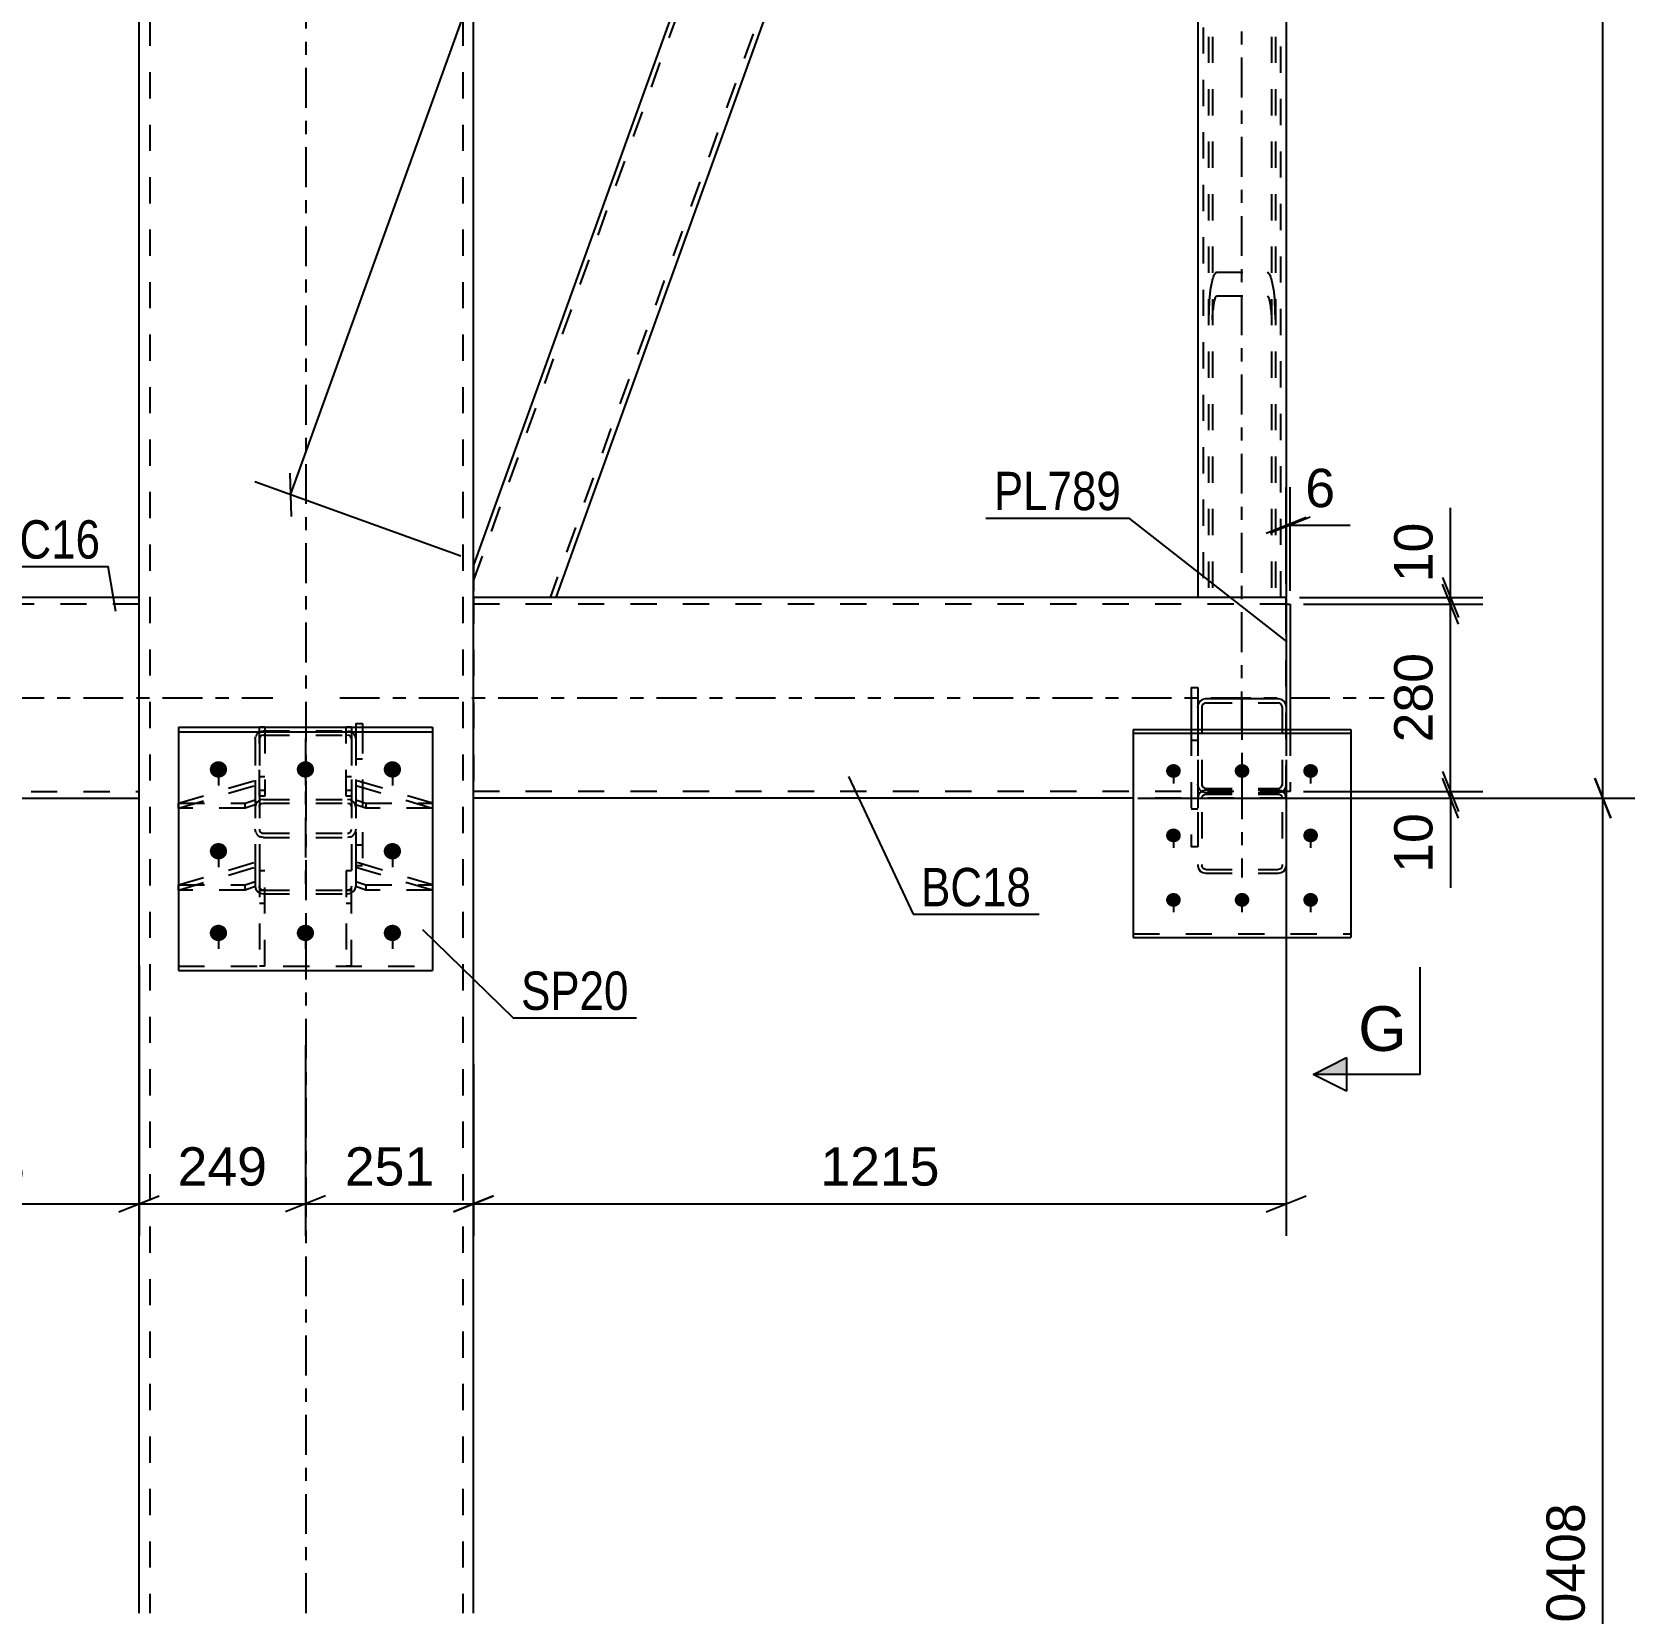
# Model space of a CAD drawing. Header units: millimetres. Extents: x -353 to 488, y -226 to 368.
# Drawn here: x -237.2 to -117.4, y 54.6 to 172.8 of the extents above; entities that cross this region are included whole.
import ezdxf

# ---------------------------------------------------------------- set-up
doc = ezdxf.new("R2010")
doc.units = ezdxf.units.MM
doc.linetypes.add('DXK_LINE_DOT2', pattern=[3.9198, 1.9599, -1.9599])
doc.linetypes.add('DXK_LINE_DOT3', pattern=[5.9187, 2.979, -0.9799, 0.9799, -0.9799])
doc.styles.add('Arial', font='ARIAL.TTF', dxfattribs={"height": 0.2})
doc.styles.add('Arial Narrow', font='ARIALN.TTF', dxfattribs={"height": 0.2})

# ---------------------------------------------------------------- blocks, each defined once
blk = doc.blocks.new('Part-284857872-17314 - 17312')
at = {"color": 2, "linetype": 'Continuous'}
for p, q in [((-143.51, 130.53), (-204.24, 130.53)), ((-143.51, 129.53), (-143.51, 130.53)), ((-143.51, 129.53), (-143.51, 122.33)), ((-154.93, 115.53), (-204.24, 115.53))]:
    blk.add_line(p, q, dxfattribs=at)
at = {"color": 7, "linetype": 'DXK_LINE_DOT2'}
for p, q in [((-204.24, 130.53), (-204.24, 115.53)), ((-143.51, 130.03), (-204.24, 130.03)), ((-143.51, 130.46), (-143.51, 129.53)), ((-143.51, 122.33), (-143.51, 115.53)), ((-143.51, 116.03), (-204.24, 116.03)), ((-143.51, 115.53), (-154.93, 115.53)), ((-143.51, 116.03), (-143.51, 116.07))]:
    blk.add_line(p, q, dxfattribs=at)
at = {"color": 7, "linetype": 'DXK_LINE_DOT3'}
blk.add_line((-214.24, 123.03), (-133.51, 123.03), dxfattribs=at)
blk = doc.blocks.new('Part-284857872-17315 - 17312')
at = {"color": 7, "linetype": 'DXK_LINE_DOT2'}
for p, q in [((-204.24, 131.77), (-152.59, 275.03)), ((-153.02, 275.03), (-153.95, 272.44)), ((-150.11, 275.03), (-153.02, 275.03)), ((-150.11, 275.03), (-150.11, 272.44)), ((-150.11, 264.83), (-198.52, 130.53)), ((-204.24, 132.95), (-204.24, 130.53)), ((-198.09, 130.53), (-204.24, 130.53))]:
    blk.add_line(p, q, dxfattribs=at)
at = {"color": 2, "linetype": 'Continuous'}
for p, q in [((-153.95, 272.44), (-204.24, 132.95)), ((-150.11, 272.44), (-150.11, 263.65)), ((-150.11, 263.65), (-198.09, 130.53))]:
    blk.add_line(p, q, dxfattribs=at)
blk = doc.blocks.new('Part-284857872-17316 - 17312')
at = {"color": 7, "linetype": 'DXK_LINE_DOT3'}
blk.add_line((-146.81, 120.53), (-146.81, 285.03), dxfattribs=at)
at = {"color": 7, "linetype": 'DXK_LINE_DOT2'}
for p, q in [((-150.11, 263.65), (-150.11, 275.03)), ((-150.11, 275.03), (-143.51, 275.03)), ((-149.71, 275.03), (-149.71, 130.53)), ((-143.91, 130.53), (-143.91, 275.03)), ((-143.51, 275.03), (-143.51, 272.44)), ((-143.51, 130.53), (-150.11, 130.53))]:
    blk.add_line(p, q, dxfattribs=at)
at = {"color": 2, "linetype": 'Continuous'}
for p, q in [((-143.51, 272.44), (-143.51, 130.53)), ((-150.11, 263.65), (-150.11, 130.53))]:
    blk.add_line(p, q, dxfattribs=at)
blk = doc.blocks.new('Part-284857872-17318 - 17312')
at = {"color": 7, "linetype": 'DXK_LINE_DOT2'}
for p, q in [((-220.55, 119.93), (-220.51, 120.17)), ((-220.55, 119.93), (-220.55, 108.95)), ((-220.23, 120.05), (-220.25, 119.93)), ((-220.25, 119.93), (-220.25, 108.95)), ((-220.17, 120.16), (-220.23, 120.05)), ((-220.18, 120.52), (-219.95, 120.57)), ((-220.07, 120.22), (-220.17, 120.16)), ((-219.95, 120.25), (-220.07, 120.22)), ((-219.95, 120.57), (-213.65, 120.57)), ((-219.95, 120.25), (-213.65, 120.25)), ((-213.65, 120.57), (-213.42, 120.52)), ((-213.54, 120.22), (-213.65, 120.25)), ((-213.44, 120.16), (-213.54, 120.22)), ((-213.38, 120.05), (-213.44, 120.16)), ((-213.35, 119.93), (-213.38, 120.05)), ((-213.35, 119.93), (-213.35, 108.95)), ((-213.1, 120.17), (-213.05, 119.93)), ((-213.05, 119.93), (-213.05, 108.95)), ((-220.51, 115.09), (-220.55, 114.87)), ((-220.38, 115.27), (-220.51, 115.09)), ((-220.18, 115.4), (-220.38, 115.27)), ((-220.23, 114.98), (-220.17, 115.07)), ((-219.95, 115.44), (-220.18, 115.4)), ((-220.17, 115.07), (-220.07, 115.13)), ((-220.07, 115.13), (-219.95, 115.16)), ((-219.95, 115.44), (-213.65, 115.44)), ((-219.95, 115.16), (-213.65, 115.16)), ((-213.42, 115.4), (-213.65, 115.44)), ((-213.65, 115.16), (-213.54, 115.13)), ((-213.54, 115.13), (-213.44, 115.07)), ((-213.44, 115.07), (-213.38, 114.98)), ((-213.23, 115.27), (-213.42, 115.4)), ((-213.1, 115.09), (-213.23, 115.27)), ((-213.05, 114.87), (-213.1, 115.09)), ((-220.25, 114.87), (-220.23, 114.98)), ((-213.38, 114.98), (-213.35, 114.87)), ((-220.51, 112.98), (-220.55, 113.23)), ((-220.25, 113.23), (-220.23, 113.1)), ((-220.23, 113.1), (-220.17, 113)), ((-219.95, 112.59), (-220.18, 112.64)), ((-220.17, 113), (-220.07, 112.93)), ((-220.07, 112.93), (-219.95, 112.91)), ((-219.95, 112.91), (-213.65, 112.91)), ((-213.65, 112.91), (-213.54, 112.93)), ((-213.42, 112.64), (-213.65, 112.59)), ((-213.54, 112.93), (-213.44, 113)), ((-213.44, 113), (-213.38, 113.1)), ((-213.38, 113.1), (-213.35, 113.23)), ((-213.05, 113.23), (-213.1, 112.98)), ((-219.95, 112.59), (-213.65, 112.59)), ((-220.55, 108.95), (-220.51, 108.74)), ((-220.51, 108.74), (-220.38, 108.56)), ((-220.38, 108.56), (-220.18, 108.43)), ((-220.23, 108.85), (-220.25, 108.95)), ((-220.17, 108.75), (-220.23, 108.85)), ((-220.18, 108.43), (-219.95, 108.39)), ((-220.07, 108.69), (-220.17, 108.75)), ((-219.95, 108.67), (-220.07, 108.69)), ((-219.95, 108.67), (-213.65, 108.67)), ((-219.95, 108.39), (-213.65, 108.39)), ((-213.54, 108.69), (-213.65, 108.67)), ((-213.65, 108.39), (-213.42, 108.43)), ((-213.44, 108.75), (-213.54, 108.69)), ((-213.38, 108.85), (-213.44, 108.75)), ((-213.42, 108.43), (-213.23, 108.56)), ((-213.35, 108.95), (-213.38, 108.85)), ((-213.23, 108.56), (-213.1, 108.74)), ((-213.1, 108.74), (-213.05, 108.95))]:
    blk.add_line(p, q, dxfattribs=at)
at = {"color": 7, "linetype": 'DXK_LINE_DOT3'}
blk.add_line((-216.8, 120), (-216.8, 108.49), dxfattribs=at)
at = {"color": 7, "linetype": 'DXK_LINE_DOT2'}
for centre, start, end in [((-219.93, 119.95), 114.32, 159.2417), ((-213.68, 119.95), 20.7583, 65.68), ((-219.93, 113.2), 200.7583, 245.68), ((-213.68, 113.2), 294.32, 339.2417)]:
    blk.add_arc(centre, 0.621, start, end, dxfattribs=at)
blk = doc.blocks.new('Part-284857872-17320 - 17312')
at = {"color": 2, "linetype": 'Continuous'}
for p, q in [((-150.11, 122.33), (-150.06, 122.57)), ((-149.73, 122.92), (-149.51, 122.97)), ((-149.51, 122.97), (-144.11, 122.97)), ((-144.11, 122.97), (-143.88, 122.92)), ((-143.55, 122.57), (-143.51, 122.33)), ((-143.51, 122.33), (-143.51, 120.66))]:
    blk.add_line(p, q, dxfattribs=at)
at = {"color": 7, "linetype": 'DXK_LINE_DOT2'}
for p, q in [((-150.11, 122.33), (-150.11, 110.49)), ((-149.78, 122.45), (-149.81, 122.33)), ((-149.81, 122.33), (-149.81, 110.49)), ((-149.72, 122.55), (-149.78, 122.45)), ((-149.62, 122.62), (-149.72, 122.55)), ((-149.51, 122.65), (-149.62, 122.62)), ((-149.51, 122.65), (-144.11, 122.65)), ((-143.99, 122.62), (-144.11, 122.65)), ((-143.89, 122.55), (-143.99, 122.62)), ((-143.83, 122.45), (-143.89, 122.55)), ((-143.81, 122.33), (-143.83, 122.45)), ((-143.81, 122.33), (-143.81, 110.49)), ((-143.51, 120.66), (-143.51, 110.49)), ((-150.06, 116.34), (-150.11, 116.58)), ((-149.81, 116.58), (-149.78, 116.46)), ((-149.78, 116.46), (-149.72, 116.35)), ((-149.72, 116.35), (-149.62, 116.29)), ((-149.62, 116.29), (-149.51, 116.26)), ((-149.51, 116.26), (-144.11, 116.26)), ((-144.11, 116.26), (-143.99, 116.29)), ((-143.99, 116.29), (-143.89, 116.35)), ((-143.89, 116.35), (-143.83, 116.46)), ((-143.83, 116.46), (-143.81, 116.58)), ((-143.51, 116.58), (-143.55, 116.34)), ((-150.06, 115.78), (-150.11, 115.56)), ((-149.93, 115.96), (-150.06, 115.78)), ((-149.73, 116.08), (-149.93, 115.96)), ((-149.81, 115.56), (-149.78, 115.67)), ((-149.78, 115.67), (-149.72, 115.76)), ((-149.51, 116.13), (-149.73, 116.08)), ((-149.51, 115.94), (-149.73, 115.99)), ((-149.72, 115.76), (-149.62, 115.82)), ((-149.62, 115.82), (-149.51, 115.84)), ((-149.51, 116.13), (-144.11, 116.13)), ((-149.51, 115.94), (-144.11, 115.94)), ((-149.51, 115.84), (-144.11, 115.84)), ((-143.88, 116.08), (-144.11, 116.13)), ((-143.88, 115.99), (-144.11, 115.94)), ((-144.11, 115.84), (-143.99, 115.82)), ((-143.99, 115.82), (-143.89, 115.76)), ((-143.89, 115.76), (-143.83, 115.67)), ((-143.68, 115.96), (-143.88, 116.08)), ((-143.83, 115.67), (-143.81, 115.56)), ((-143.55, 115.78), (-143.68, 115.96)), ((-143.51, 115.56), (-143.55, 115.78)), ((-150.11, 110.49), (-150.06, 110.27)), ((-150.06, 110.27), (-149.93, 110.09)), ((-149.78, 110.38), (-149.81, 110.49)), ((-149.72, 110.29), (-149.78, 110.38)), ((-149.62, 110.23), (-149.72, 110.29)), ((-149.51, 110.21), (-149.62, 110.23)), ((-143.99, 110.23), (-144.11, 110.21)), ((-143.89, 110.29), (-143.99, 110.23)), ((-143.83, 110.38), (-143.89, 110.29)), ((-143.81, 110.49), (-143.83, 110.38)), ((-143.68, 110.09), (-143.55, 110.27)), ((-143.55, 110.27), (-143.51, 110.49)), ((-149.93, 110.09), (-149.73, 109.97)), ((-149.73, 109.97), (-149.51, 109.92)), ((-149.51, 110.21), (-144.11, 110.21)), ((-149.51, 109.92), (-144.11, 109.92)), ((-144.11, 109.92), (-143.88, 109.97)), ((-143.88, 109.97), (-143.68, 110.09))]:
    blk.add_line(p, q, dxfattribs=at)
at = {"color": 7, "linetype": 'DXK_LINE_DOT3'}
blk.add_line((-146.81, 122.87), (-146.81, 109.6), dxfattribs=at)
at = {"color": 2, "linetype": 'Continuous'}
for centre, start, end in [((-149.48, 122.35), 114.32, 159.2417), ((-144.13, 122.35), 20.7583, 65.68)]:
    blk.add_arc(centre, 0.621, start, end, dxfattribs=at)
at = {"color": 7, "linetype": 'DXK_LINE_DOT2'}
for centre, start, end in [((-149.48, 116.56), 200.7583, 245.68), ((-144.13, 116.56), 294.32, 339.2417)]:
    blk.add_arc(centre, 0.621, start, end, dxfattribs=at)
blk = doc.blocks.new('Part-284857872-17331 - 17312')
at = {"color": 2, "linetype": 'Continuous'}
for p, q in [((-154.93, 120.66), (-138.68, 120.66)), ((-154.93, 120.66), (-154.93, 105.12)), ((-154.93, 120.39), (-138.68, 120.39)), ((-138.68, 120.66), (-138.68, 105.12)), ((-154.93, 105.12), (-138.68, 105.12))]:
    blk.add_line(p, q, dxfattribs=at)
at = {"color": 7, "linetype": 'DXK_LINE_DOT2'}
blk.add_line((-154.93, 105.39), (-138.68, 105.39), dxfattribs=at)
blk = doc.blocks.new('Part-284857872-17333 - 17312')
at = {"color": 2, "linetype": 'Continuous'}
for p, q in [((-226.3, 120.84), (-207.3, 120.84)), ((-226.3, 120.84), (-226.3, 102.65)), ((-226.3, 120.5), (-207.3, 120.5)), ((-207.3, 120.84), (-207.3, 102.65)), ((-226.3, 102.65), (-207.3, 102.65))]:
    blk.add_line(p, q, dxfattribs=at)
at = {"color": 7, "linetype": 'DXK_LINE_DOT2'}
blk.add_line((-226.3, 102.99), (-207.3, 102.99), dxfattribs=at)
blk = doc.blocks.new('Part-284857872-17337 - 17312')
at = {"color": 2, "linetype": 'Continuous'}
for p, q in [((-150.61, 123.79), (-150.11, 123.79)), ((-150.61, 123.79), (-150.61, 120.66)), ((-150.11, 123.79), (-150.11, 120.66))]:
    blk.add_line(p, q, dxfattribs=at)
at = {"color": 7, "linetype": 'DXK_LINE_DOT2'}
for p, q in [((-150.61, 120.66), (-150.61, 111.89)), ((-150.61, 119.87), (-150.11, 119.87)), ((-150.11, 120.66), (-150.11, 111.89)), ((-150.61, 114.74), (-150.11, 114.74)), ((-150.11, 111.89), (-150.61, 111.89))]:
    blk.add_line(p, q, dxfattribs=at)
blk = doc.blocks.new('Part-284857872-17339 - 17312')
at = {"color": 2, "linetype": 'Continuous'}
for p, q in [((-229.24, 130.53), (-252.99, 130.53)), ((-252.99, 115.53), (-229.24, 115.53))]:
    blk.add_line(p, q, dxfattribs=at)
at = {"color": 7, "linetype": 'DXK_LINE_DOT2'}
for p, q in [((-252.99, 130.53), (-252.99, 115.53)), ((-229.24, 130.03), (-252.99, 130.03)), ((-229.24, 115.53), (-229.24, 130.53)), ((-252.99, 116.03), (-229.24, 116.03))]:
    blk.add_line(p, q, dxfattribs=at)
at = {"color": 7, "linetype": 'DXK_LINE_DOT3'}
blk.add_line((-262.99, 123.03), (-219.24, 123.03), dxfattribs=at)
blk = doc.blocks.new('Part-284857872-17360 - 17312')
at = {"color": 2, "linetype": 'Continuous'}
for p, q in [((-213.05, 121.1), (-212.55, 121.1)), ((-213.05, 121.1), (-213.05, 120.84)), ((-212.55, 121.1), (-212.55, 120.84))]:
    blk.add_line(p, q, dxfattribs=at)
at = {"color": 7, "linetype": 'DXK_LINE_DOT2'}
for p, q in [((-213.05, 120.84), (-213.05, 110.49)), ((-212.55, 120.84), (-212.55, 110.49)), ((-213.05, 118.47), (-212.55, 118.47)), ((-213.05, 112.05), (-212.55, 112.05)), ((-212.55, 110.49), (-213.05, 110.49))]:
    blk.add_line(p, q, dxfattribs=at)
blk = doc.blocks.new('Part-284857872-17362 - 17312')
at = {"color": 7, "linetype": 'DXK_LINE_DOT2'}
for p, q in [((-149.26, 297.94), (-149.31, 297.85)), ((-149.31, 297.85), (-149.31, 130.53)), ((-149.13, 298.02), (-149.26, 297.94)), ((-148.93, 298.07), (-149.13, 298.02)), ((-149.01, 297.85), (-148.98, 297.9)), ((-149.01, 297.85), (-149.01, 130.53)), ((-148.98, 297.9), (-148.92, 297.93)), ((-148.71, 298.09), (-148.93, 298.07)), ((-148.92, 297.93), (-148.82, 297.96)), ((-148.82, 297.96), (-148.71, 297.97)), ((-144.91, 298.09), (-148.71, 298.09)), ((-144.91, 297.97), (-148.71, 297.97)), ((-144.68, 298.07), (-144.91, 298.09)), ((-144.91, 297.97), (-144.79, 297.96)), ((-144.79, 297.96), (-144.69, 297.93)), ((-144.69, 297.93), (-144.63, 297.9)), ((-144.48, 298.02), (-144.68, 298.07)), ((-144.63, 297.9), (-144.61, 297.85)), ((-144.61, 297.85), (-144.61, 130.53)), ((-144.35, 297.94), (-144.48, 298.02)), ((-144.31, 297.85), (-144.35, 297.94)), ((-144.31, 297.85), (-144.31, 130.53)), ((-149.31, 296.35), (-149.26, 296.26)), ((-149.26, 296.26), (-149.13, 296.19)), ((-149.13, 296.19), (-148.93, 296.14)), ((-148.98, 296.31), (-149.01, 296.35)), ((-148.92, 296.27), (-148.98, 296.31)), ((-148.93, 296.14), (-148.71, 296.12)), ((-148.82, 296.25), (-148.92, 296.27)), ((-148.71, 296.24), (-148.82, 296.25)), ((-144.91, 296.24), (-148.71, 296.24)), ((-144.91, 296.12), (-148.71, 296.12)), ((-144.79, 296.25), (-144.91, 296.24)), ((-144.91, 296.12), (-144.68, 296.14)), ((-144.69, 296.27), (-144.79, 296.25)), ((-144.63, 296.31), (-144.69, 296.27)), ((-144.68, 296.14), (-144.48, 296.19)), ((-144.61, 296.35), (-144.63, 296.31)), ((-144.48, 296.19), (-144.35, 296.26)), ((-144.35, 296.26), (-144.31, 296.35)), ((-148.71, 154.82), (-148.93, 154.55)), ((-148.71, 154.82), (-144.91, 154.82)), ((-144.68, 154.55), (-144.91, 154.82)), ((-149.26, 152.65), (-149.31, 151.3)), ((-148.82, 152.93), (-148.71, 153.06)), ((-148.71, 153.06), (-144.91, 153.06)), ((-144.91, 153.06), (-144.79, 152.93)), ((-144.31, 151.3), (-144.35, 152.65)), ((-149.01, 151.3), (-148.98, 151.97)), ((-144.63, 151.97), (-144.61, 151.3)), ((-144.31, 130.53), (-149.31, 130.53))]:
    blk.add_line(p, q, dxfattribs=at)
for centre, radius, start, end in [((-142.16, 152.42), 7.1, 162.5086, 178.1395), ((-151.45, 152.42), 7.1, 1.8605, 17.4914), ((-145.43, 151.86), 3.55, 162.5086, 178.1395), ((-148.18, 151.86), 3.55, 1.8605, 17.4914)]:
    blk.add_arc(centre, radius, start, end, dxfattribs=at)
blk = doc.blocks.new('Part-284857872-17385 - 17312')
at = {"color": 2, "linetype": 'Continuous'}
for p, q in [((-143.51, 130.03), (-143.21, 130.03)), ((-143.21, 130.03), (-143.21, 120.66))]:
    blk.add_line(p, q, dxfattribs=at)
at = {"color": 7, "linetype": 'DXK_LINE_DOT2'}
for p, q in [((-143.51, 116.03), (-143.51, 130.03)), ((-143.21, 120.66), (-143.21, 116.03)), ((-143.21, 116.03), (-143.51, 116.03))]:
    blk.add_line(p, q, dxfattribs=at)
blk = doc.blocks.new('Part-284857872-17387 - 17312')
at = {"color": 7, "linetype": 'DXK_LINE_DOT3'}
blk.add_line((-216.74, 54.65), (-216.74, 301.28), dxfattribs=at)
at = {"color": 2, "linetype": 'Continuous'}
for p, q in [((-229.24, 54.65), (-229.24, 291.28)), ((-204.24, 54.65), (-204.24, 291.28))]:
    blk.add_line(p, q, dxfattribs=at)
at = {"color": 7, "linetype": 'DXK_LINE_DOT2'}
for p, q in [((-228.44, 291.28), (-228.44, 54.65)), ((-205.04, 291.28), (-205.04, 54.65))]:
    blk.add_line(p, q, dxfattribs=at)
blk = doc.blocks.new('Part-284857872-17396 - 17312')
at = {"color": 7, "linetype": 'DXK_LINE_DOT2'}
for p, q in [((-226.3, 115.16), (-220.55, 116.87)), ((-226.3, 114.78), (-220.55, 116.49)), ((-220.55, 116.87), (-220.55, 115.04)), ((-226.3, 114.78), (-226.3, 115.16)), ((-226.3, 115.16), (-221.3, 115.16)), ((-221.3, 115.16), (-220.55, 115.41)), ((-221.3, 114.78), (-221.3, 115.16)), ((-220.55, 115.04), (-221.3, 114.78)), ((-221.3, 114.78), (-226.3, 114.78))]:
    blk.add_line(p, q, dxfattribs=at)
blk = doc.blocks.new('Part-284857872-17397 - 17312')
at = {"color": 7, "linetype": 'DXK_LINE_DOT2'}
for p, q in [((-226.3, 109.05), (-220.55, 110.76)), ((-226.3, 108.67), (-220.55, 110.38)), ((-220.55, 110.76), (-220.55, 108.93)), ((-226.3, 108.67), (-226.3, 109.05)), ((-226.3, 109.05), (-221.3, 109.05)), ((-221.3, 109.05), (-220.55, 109.3)), ((-221.3, 108.67), (-221.3, 109.05)), ((-221.3, 108.67), (-226.3, 108.67)), ((-220.55, 108.93), (-221.3, 108.67))]:
    blk.add_line(p, q, dxfattribs=at)
blk = doc.blocks.new('Part-284857872-17398 - 17312')
at = {"color": 7, "linetype": 'DXK_LINE_DOT2'}
for p, q in [((-213.05, 116.87), (-213.05, 115.04)), ((-207.3, 115.16), (-213.05, 116.87)), ((-213.05, 116.49), (-207.3, 114.78)), ((-213.05, 115.41), (-212.3, 115.16)), ((-212.3, 114.78), (-213.05, 115.04)), ((-212.3, 115.16), (-207.3, 115.16)), ((-212.3, 115.16), (-212.3, 114.78)), ((-207.3, 115.16), (-207.3, 114.78)), ((-207.3, 114.78), (-212.3, 114.78))]:
    blk.add_line(p, q, dxfattribs=at)
blk = doc.blocks.new('Part-284857872-17399 - 17312')
at = {"color": 7, "linetype": 'DXK_LINE_DOT2'}
for p, q in [((-213.05, 110.76), (-213.05, 108.93)), ((-207.3, 109.05), (-213.05, 110.76)), ((-213.05, 110.38), (-207.3, 108.67)), ((-213.05, 109.3), (-212.3, 109.05)), ((-212.3, 109.05), (-207.3, 109.05)), ((-212.3, 109.05), (-212.3, 108.67)), ((-207.3, 109.05), (-207.3, 108.67)), ((-212.3, 108.67), (-213.05, 108.93)), ((-207.3, 108.67), (-212.3, 108.67))]:
    blk.add_line(p, q, dxfattribs=at)
blk = doc.blocks.new('Part-284857872-17400 - 17312')
at = {"color": 2, "linetype": 'Continuous'}
blk.add_line((-219.85, 120.84), (-220.25, 120.84), dxfattribs=at)
at = {"color": 7, "linetype": 'DXK_LINE_DOT2'}
for p, q in [((-220.25, 115.69), (-220.25, 120.84)), ((-219.85, 120.84), (-219.85, 115.69)), ((-220.25, 117.15), (-219.85, 117.15)), ((-220.25, 116.14), (-219.85, 116.14)), ((-219.85, 115.69), (-220.25, 115.69))]:
    blk.add_line(p, q, dxfattribs=at)
blk = doc.blocks.new('Part-284857872-17401 - 17312')
at = {"color": 2, "linetype": 'Continuous'}
blk.add_line((-213.35, 120.84), (-213.75, 120.84), dxfattribs=at)
at = {"color": 7, "linetype": 'DXK_LINE_DOT2'}
for p, q in [((-213.75, 115.69), (-213.75, 120.84)), ((-213.35, 120.84), (-213.35, 115.69)), ((-213.75, 117.15), (-213.35, 117.15)), ((-213.75, 116.14), (-213.35, 116.14)), ((-213.35, 115.69), (-213.75, 115.69))]:
    blk.add_line(p, q, dxfattribs=at)
blk = doc.blocks.new('Part-284857872-17402 - 17312')
at = {"color": 7, "linetype": 'DXK_LINE_DOT2'}
for p, q in [((-220.25, 110.1), (-220.25, 102.99)), ((-219.85, 110.1), (-220.25, 110.1)), ((-219.85, 102.99), (-219.85, 110.1)), ((-220.25, 108.65), (-219.85, 108.65)), ((-220.25, 107.69), (-219.85, 107.69)), ((-219.85, 102.99), (-220.25, 102.99))]:
    blk.add_line(p, q, dxfattribs=at)
blk = doc.blocks.new('Part-284857872-17403 - 17312')
at = {"color": 7, "linetype": 'DXK_LINE_DOT2'}
for p, q in [((-213.75, 110.1), (-213.75, 102.99)), ((-213.35, 110.1), (-213.75, 110.1)), ((-213.35, 102.99), (-213.35, 110.1)), ((-213.75, 108.65), (-213.35, 108.65)), ((-213.75, 107.69), (-213.35, 107.69)), ((-213.35, 102.99), (-213.75, 102.99))]:
    blk.add_line(p, q, dxfattribs=at)
blk = doc.blocks.new('Bolt-284857872-17407 - 17312')
at = {"linetype": 'Continuous'}
for points in [[(-151.93, 118.08), (-151.82, 118.07), (-151.71, 118.04), (-151.61, 117.98), (-151.52, 117.91), (-151.45, 117.83), (-151.41, 117.73), (-151.38, 117.62), (-151.38, 117.51), (-151.41, 117.41), (-151.45, 117.31), (-151.52, 117.22), (-151.61, 117.15), (-151.71, 117.09), (-151.82, 117.06), (-151.93, 117.05), (-152.04, 117.06), (-152.15, 117.09), (-152.25, 117.15), (-152.34, 117.22), (-152.41, 117.31), (-152.45, 117.41), (-152.48, 117.51), (-152.48, 117.62), (-152.45, 117.73), (-152.41, 117.83), (-152.34, 117.91), (-152.25, 117.98), (-152.15, 118.04), (-152.04, 118.07)], [(-146.81, 118.08), (-146.69, 118.07), (-146.58, 118.04), (-146.48, 117.98), (-146.4, 117.91), (-146.33, 117.83), (-146.28, 117.73), (-146.26, 117.62), (-146.26, 117.51), (-146.28, 117.41), (-146.33, 117.31), (-146.4, 117.22), (-146.48, 117.15), (-146.58, 117.09), (-146.69, 117.06), (-146.81, 117.05), (-146.92, 117.06), (-147.03, 117.09), (-147.13, 117.15), (-147.21, 117.22), (-147.28, 117.31), (-147.33, 117.41), (-147.35, 117.51), (-147.35, 117.62), (-147.33, 117.73), (-147.28, 117.83), (-147.21, 117.91), (-147.13, 117.98), (-147.03, 118.04), (-146.92, 118.07)], [(-141.68, 118.08), (-141.57, 118.07), (-141.46, 118.04), (-141.36, 117.98), (-141.27, 117.91), (-141.2, 117.83), (-141.16, 117.73), (-141.13, 117.62), (-141.13, 117.51), (-141.16, 117.41), (-141.2, 117.31), (-141.27, 117.22), (-141.36, 117.15), (-141.46, 117.09), (-141.57, 117.06), (-141.68, 117.05), (-141.79, 117.06), (-141.9, 117.09), (-142, 117.15), (-142.09, 117.22), (-142.16, 117.31), (-142.2, 117.41), (-142.23, 117.51), (-142.23, 117.62), (-142.2, 117.73), (-142.16, 117.83), (-142.09, 117.91), (-142, 117.98), (-141.9, 118.04), (-141.79, 118.07)], [(-151.93, 113.27), (-151.82, 113.26), (-151.71, 113.22), (-151.61, 113.17), (-151.52, 113.1), (-151.45, 113.01), (-151.41, 112.91), (-151.38, 112.8), (-151.38, 112.7), (-151.41, 112.59), (-151.45, 112.49), (-151.52, 112.4), (-151.61, 112.33), (-151.71, 112.28), (-151.82, 112.25), (-151.93, 112.23), (-152.04, 112.25), (-152.15, 112.28), (-152.25, 112.33), (-152.34, 112.4), (-152.41, 112.49), (-152.45, 112.59), (-152.48, 112.7), (-152.48, 112.8), (-152.45, 112.91), (-152.41, 113.01), (-152.34, 113.1), (-152.25, 113.17), (-152.15, 113.22), (-152.04, 113.26)], [(-141.68, 113.27), (-141.57, 113.26), (-141.46, 113.22), (-141.36, 113.17), (-141.27, 113.1), (-141.2, 113.01), (-141.16, 112.91), (-141.13, 112.8), (-141.13, 112.7), (-141.16, 112.59), (-141.2, 112.49), (-141.27, 112.4), (-141.36, 112.33), (-141.46, 112.28), (-141.57, 112.25), (-141.68, 112.23), (-141.79, 112.25), (-141.9, 112.28), (-142, 112.33), (-142.09, 112.4), (-142.16, 112.49), (-142.2, 112.59), (-142.23, 112.7), (-142.23, 112.8), (-142.2, 112.91), (-142.16, 113.01), (-142.09, 113.1), (-142, 113.17), (-141.9, 113.22), (-141.79, 113.26)], [(-151.93, 108.45), (-151.82, 108.44), (-151.71, 108.41), (-151.61, 108.35), (-151.52, 108.28), (-151.45, 108.19), (-151.41, 108.09), (-151.38, 107.99), (-151.38, 107.88), (-151.41, 107.78), (-151.45, 107.68), (-151.52, 107.59), (-151.61, 107.52), (-151.71, 107.46), (-151.82, 107.43), (-151.93, 107.42), (-152.04, 107.43), (-152.15, 107.46), (-152.25, 107.52), (-152.34, 107.59), (-152.41, 107.68), (-152.45, 107.78), (-152.48, 107.88), (-152.48, 107.99), (-152.45, 108.09), (-152.41, 108.19), (-152.34, 108.28), (-152.25, 108.35), (-152.15, 108.41), (-152.04, 108.44)], [(-146.81, 108.45), (-146.69, 108.44), (-146.58, 108.41), (-146.48, 108.35), (-146.4, 108.28), (-146.33, 108.19), (-146.28, 108.09), (-146.26, 107.99), (-146.26, 107.88), (-146.28, 107.78), (-146.33, 107.68), (-146.4, 107.59), (-146.48, 107.52), (-146.58, 107.46), (-146.69, 107.43), (-146.81, 107.42), (-146.92, 107.43), (-147.03, 107.46), (-147.13, 107.52), (-147.21, 107.59), (-147.28, 107.68), (-147.33, 107.78), (-147.35, 107.88), (-147.35, 107.99), (-147.33, 108.09), (-147.28, 108.19), (-147.21, 108.28), (-147.13, 108.35), (-147.03, 108.41), (-146.92, 108.44)], [(-141.68, 108.45), (-141.57, 108.44), (-141.46, 108.41), (-141.36, 108.35), (-141.27, 108.28), (-141.2, 108.19), (-141.16, 108.09), (-141.13, 107.99), (-141.13, 107.88), (-141.16, 107.78), (-141.2, 107.68), (-141.27, 107.59), (-141.36, 107.52), (-141.46, 107.46), (-141.57, 107.43), (-141.68, 107.42), (-141.79, 107.43), (-141.9, 107.46), (-142, 107.52), (-142.09, 107.59), (-142.16, 107.68), (-142.2, 107.78), (-142.23, 107.88), (-142.23, 107.99), (-142.2, 108.09), (-142.16, 108.19), (-142.09, 108.28), (-142, 108.35), (-141.9, 108.41), (-141.79, 108.44)]]:
    blk.add_hatch(color=1, dxfattribs=at).paths.add_polyline_path(points)
at = {"color": 1, "linetype": 'Continuous'}
for p, q in [((-151.93, 118.06), (-151.93, 116.64)), ((-146.81, 118.06), (-146.81, 116.64)), ((-141.68, 118.06), (-141.68, 116.64)), ((-151.93, 113.25), (-151.93, 111.83)), ((-141.68, 113.25), (-141.68, 111.83)), ((-151.93, 108.43), (-151.93, 107.01)), ((-146.81, 108.43), (-146.81, 107.01)), ((-141.68, 108.43), (-141.68, 107.01))]:
    blk.add_line(p, q, dxfattribs=at)
blk = doc.blocks.new('Bolt-284857872-17409 - 17312')
at = {"linetype": 'Continuous'}
for points in [[(-223.3, 118.29), (-223.17, 118.28), (-223.04, 118.24), (-222.92, 118.17), (-222.82, 118.09), (-222.74, 117.99), (-222.69, 117.87), (-222.66, 117.74), (-222.66, 117.62), (-222.69, 117.49), (-222.74, 117.37), (-222.82, 117.27), (-222.92, 117.19), (-223.04, 117.12), (-223.17, 117.08), (-223.3, 117.07), (-223.44, 117.08), (-223.57, 117.12), (-223.69, 117.19), (-223.79, 117.27), (-223.87, 117.37), (-223.92, 117.49), (-223.95, 117.62), (-223.95, 117.74), (-223.92, 117.87), (-223.87, 117.99), (-223.79, 118.09), (-223.69, 118.17), (-223.57, 118.24), (-223.44, 118.28)], [(-216.8, 118.29), (-216.67, 118.28), (-216.54, 118.24), (-216.42, 118.17), (-216.32, 118.09), (-216.24, 117.99), (-216.19, 117.87), (-216.16, 117.74), (-216.16, 117.62), (-216.19, 117.49), (-216.24, 117.37), (-216.32, 117.27), (-216.42, 117.19), (-216.54, 117.12), (-216.67, 117.08), (-216.8, 117.07), (-216.94, 117.08), (-217.07, 117.12), (-217.19, 117.19), (-217.29, 117.27), (-217.37, 117.37), (-217.42, 117.49), (-217.45, 117.62), (-217.45, 117.74), (-217.42, 117.87), (-217.37, 117.99), (-217.29, 118.09), (-217.19, 118.17), (-217.07, 118.24), (-216.94, 118.28)], [(-210.3, 118.29), (-210.17, 118.28), (-210.04, 118.24), (-209.92, 118.17), (-209.82, 118.09), (-209.74, 117.99), (-209.69, 117.87), (-209.66, 117.74), (-209.66, 117.62), (-209.69, 117.49), (-209.74, 117.37), (-209.82, 117.27), (-209.92, 117.19), (-210.04, 117.12), (-210.17, 117.08), (-210.3, 117.07), (-210.44, 117.08), (-210.57, 117.12), (-210.69, 117.19), (-210.79, 117.27), (-210.87, 117.37), (-210.92, 117.49), (-210.95, 117.62), (-210.95, 117.74), (-210.92, 117.87), (-210.87, 117.99), (-210.79, 118.09), (-210.69, 118.17), (-210.57, 118.24), (-210.44, 118.28)], [(-223.3, 112.18), (-223.17, 112.17), (-223.04, 112.13), (-222.92, 112.07), (-222.82, 111.98), (-222.74, 111.88), (-222.69, 111.76), (-222.66, 111.64), (-222.66, 111.51), (-222.69, 111.38), (-222.74, 111.27), (-222.82, 111.16), (-222.92, 111.08), (-223.04, 111.01), (-223.17, 110.97), (-223.3, 110.96), (-223.44, 110.97), (-223.57, 111.01), (-223.69, 111.08), (-223.79, 111.16), (-223.87, 111.27), (-223.92, 111.38), (-223.95, 111.51), (-223.95, 111.64), (-223.92, 111.76), (-223.87, 111.88), (-223.79, 111.98), (-223.69, 112.07), (-223.57, 112.13), (-223.44, 112.17)], [(-210.3, 112.18), (-210.17, 112.17), (-210.04, 112.13), (-209.92, 112.07), (-209.82, 111.98), (-209.74, 111.88), (-209.69, 111.76), (-209.66, 111.64), (-209.66, 111.51), (-209.69, 111.38), (-209.74, 111.27), (-209.82, 111.16), (-209.92, 111.08), (-210.04, 111.01), (-210.17, 110.97), (-210.3, 110.96), (-210.44, 110.97), (-210.57, 111.01), (-210.69, 111.08), (-210.79, 111.16), (-210.87, 111.27), (-210.92, 111.38), (-210.95, 111.51), (-210.95, 111.64), (-210.92, 111.76), (-210.87, 111.88), (-210.79, 111.98), (-210.69, 112.07), (-210.57, 112.13), (-210.44, 112.17)], [(-223.3, 106.07), (-223.17, 106.06), (-223.04, 106.02), (-222.92, 105.96), (-222.82, 105.87), (-222.74, 105.77), (-222.69, 105.65), (-222.66, 105.53), (-222.66, 105.4), (-222.69, 105.28), (-222.74, 105.16), (-222.82, 105.06), (-222.92, 104.97), (-223.04, 104.91), (-223.17, 104.87), (-223.3, 104.85), (-223.44, 104.87), (-223.57, 104.91), (-223.69, 104.97), (-223.79, 105.06), (-223.87, 105.16), (-223.92, 105.28), (-223.95, 105.4), (-223.95, 105.53), (-223.92, 105.65), (-223.87, 105.77), (-223.79, 105.87), (-223.69, 105.96), (-223.57, 106.02), (-223.44, 106.06)], [(-216.8, 106.07), (-216.67, 106.06), (-216.54, 106.02), (-216.42, 105.96), (-216.32, 105.87), (-216.24, 105.77), (-216.19, 105.65), (-216.16, 105.53), (-216.16, 105.4), (-216.19, 105.28), (-216.24, 105.16), (-216.32, 105.06), (-216.42, 104.97), (-216.54, 104.91), (-216.67, 104.87), (-216.8, 104.85), (-216.94, 104.87), (-217.07, 104.91), (-217.19, 104.97), (-217.29, 105.06), (-217.37, 105.16), (-217.42, 105.28), (-217.45, 105.4), (-217.45, 105.53), (-217.42, 105.65), (-217.37, 105.77), (-217.29, 105.87), (-217.19, 105.96), (-217.07, 106.02), (-216.94, 106.06)], [(-210.3, 106.07), (-210.17, 106.06), (-210.04, 106.02), (-209.92, 105.96), (-209.82, 105.87), (-209.74, 105.77), (-209.69, 105.65), (-209.66, 105.53), (-209.66, 105.4), (-209.69, 105.28), (-209.74, 105.16), (-209.82, 105.06), (-209.92, 104.97), (-210.04, 104.91), (-210.17, 104.87), (-210.3, 104.85), (-210.44, 104.87), (-210.57, 104.91), (-210.69, 104.97), (-210.79, 105.06), (-210.87, 105.16), (-210.92, 105.28), (-210.95, 105.4), (-210.95, 105.53), (-210.92, 105.65), (-210.87, 105.77), (-210.79, 105.87), (-210.69, 105.96), (-210.57, 106.02), (-210.44, 106.06)]]:
    blk.add_hatch(color=1, dxfattribs=at).paths.add_polyline_path(points)
at = {"color": 1, "linetype": 'Continuous'}
for p, q in [((-223.3, 118.28), (-223.3, 116.48)), ((-216.8, 118.28), (-216.8, 116.48)), ((-210.3, 118.28), (-210.3, 116.48)), ((-223.3, 112.17), (-223.3, 110.38)), ((-210.3, 112.17), (-210.3, 110.38)), ((-223.3, 106.06), (-223.3, 104.27)), ((-216.8, 106.06), (-216.8, 104.27)), ((-210.3, 106.06), (-210.3, 104.27))]:
    blk.add_line(p, q, dxfattribs=at)
blk = doc.blocks.new('StraightDimension-284857872-32780 - 17312')
at = {"color": 7, "linetype": 'Continuous'}
for p, q in [((-143.51, 131.53), (-143.51, 138.77)), ((-143.21, 131.03), (-143.21, 138.77)), ((-145.01, 135.32), (-142.01, 136.52)), ((-141.71, 136.52), (-144.71, 135.32)), ((-143.51, 135.92), (-143.21, 135.92)), ((-143.21, 135.92), (-138.73, 135.92)), ((-143.21, 135.92), (-138.73, 135.92))]:
    blk.add_line(p, q, dxfattribs=at)
at = {"color": 0}
blk.add_wipeout([(-139.26, 136.67), (-139.26, 140.87), (-142.68, 140.87), (-142.68, 136.67)], dxfattribs=at)
at = {"color": 3, "style": 'Arial'}
blk.add_text('6', height=2.87, dxfattribs=at).set_placement((-142.08, 137.27))
blk = doc.blocks.new('StraightDimension-284857872-18624 - 17312')
at = {"color": 7, "linetype": 'Continuous'}
for p, q in [((-143.51, 115.13), (-143.51, 82.84)), ((-204.24, 95.69), (-204.24, 82.84)), ((-202.74, 85.84), (-205.74, 84.64)), ((-204.24, 85.24), (-143.51, 85.24)), ((-145.01, 84.64), (-142.01, 85.84))]:
    blk.add_line(p, q, dxfattribs=at)
at = {"color": 0}
blk.add_wipeout([(-168.82, 85.99), (-168.82, 90.19), (-178.92, 90.19), (-178.92, 85.99)], dxfattribs=at)
at = {"color": 3, "style": 'Arial'}
blk.add_text('1215', height=2.865, dxfattribs=at).set_placement((-178.32, 86.59))
blk = doc.blocks.new('StraightDimension-284857872-19436 - 17312')
at = {"color": 7, "linetype": 'Continuous'}
for p, q in [((-166.74, 278.39), (-166.85, 281.62)), ((-153.96, 275.37), (-169.47, 280.97)), ((-217.91, 138.19), (-166.79, 280)), ((-205.18, 133.6), (-220.59, 139.16)), ((-217.97, 139.81), (-217.86, 136.58))]:
    blk.add_line(p, q, dxfattribs=at)
at = {"color": 0}
blk.add_wipeout([(-191.35, 214.1), (-195.3, 215.52), (-198.72, 206.03), (-194.77, 204.6)], dxfattribs=at)
at = {"color": 3, "style": 'Arial'}
blk.add_text('3015', height=2.865, rotation=70.1759, dxfattribs=at).set_placement((-195.13, 205.37))
blk = doc.blocks.new('StraightDimension-284857872-34795 - 17312')
at = {"color": 7, "linetype": 'Continuous'}
for p, q in [((-119.24, 273.53), (-120.44, 276.53)), ((-142.91, 275.03), (-117.44, 275.03)), ((-119.84, 115.53), (-119.84, 275.03)), ((-120.44, 117.03), (-119.24, 114.03)), ((-154.6, 115.53), (-117.44, 115.53))]:
    blk.add_line(p, q, dxfattribs=at)
at = {"color": 0}
blk.add_wipeout([(-120.59, 200.33), (-124.79, 200.33), (-124.79, 190.24), (-120.59, 190.24)], dxfattribs=at)
at = {"color": 3, "style": 'Arial'}
blk.add_text('3190', height=2.865, rotation=90.0002, dxfattribs=at).set_placement((-121.19, 190.84))
blk = doc.blocks.new('StraightDimension-284857872-18625 - 17312')
at = {"color": 7, "linetype": 'Continuous'}
for p, q in [((-216.8, 97.09), (-216.8, 82.84)), ((-204.24, 95.69), (-204.24, 82.84)), ((-215.3, 85.84), (-218.3, 84.64)), ((-216.8, 85.24), (-204.24, 85.24)), ((-205.74, 84.64), (-202.74, 85.84))]:
    blk.add_line(p, q, dxfattribs=at)
at = {"color": 0}
blk.add_wipeout([(-206.58, 85.99), (-206.58, 90.19), (-214.46, 90.19), (-214.46, 85.99)], dxfattribs=at)
at = {"color": 3, "style": 'Arial'}
blk.add_text('251', height=2.865, dxfattribs=at).set_placement((-213.86, 86.59))
blk = doc.blocks.new('StraightDimension-284857872-18626 - 17312')
at = {"color": 7, "linetype": 'Continuous'}
for p, q in [((-229.24, 103.01), (-229.24, 82.84)), ((-216.8, 97.09), (-216.8, 82.84)), ((-230.74, 84.64), (-227.74, 85.84)), ((-229.24, 85.24), (-216.8, 85.24)), ((-215.3, 85.84), (-218.3, 84.64))]:
    blk.add_line(p, q, dxfattribs=at)
at = {"color": 0}
blk.add_wipeout([(-219.08, 85.99), (-219.08, 90.19), (-226.96, 90.19), (-226.96, 85.99)], dxfattribs=at)
at = {"color": 3, "style": 'Arial'}
blk.add_text('249', height=2.865, dxfattribs=at).set_placement((-226.36, 86.59))
blk = doc.blocks.new('StraightDimension-284857872-18627 - 17312')
at = {"color": 7, "linetype": 'Continuous'}
for p, q in [((-252.99, 108.53), (-252.99, 82.84)), ((-229.24, 103.01), (-229.24, 82.84)), ((-251.49, 85.84), (-254.49, 84.64)), ((-252.99, 85.24), (-229.24, 85.24)), ((-230.74, 84.64), (-227.74, 85.84))]:
    blk.add_line(p, q, dxfattribs=at)
at = {"color": 0}
blk.add_wipeout([(-237.18, 85.99), (-237.18, 90.19), (-245.05, 90.19), (-245.05, 85.99)], dxfattribs=at)
at = {"color": 3, "style": 'Arial'}
blk.add_text('475', height=2.865, dxfattribs=at).set_placement((-244.45, 86.59))
blk = doc.blocks.new('StraightDimension-284857872-32842 - 17312')
at = {"color": 7, "linetype": 'Continuous'}
for p, q in [((-131.22, 130.53), (-131.22, 137.23)), ((-131.22, 130.53), (-131.22, 137.23)), ((-131.82, 132.03), (-130.62, 129.03)), ((-130.62, 128.53), (-131.82, 131.53)), ((-142.51, 130.53), (-128.82, 130.53)), ((-142.21, 130.03), (-128.82, 130.03)), ((-131.22, 130.03), (-131.22, 130.53))]:
    blk.add_line(p, q, dxfattribs=at)
at = {"color": 0}
blk.add_wipeout([(-131.97, 136.71), (-136.17, 136.71), (-136.17, 131.06), (-131.97, 131.06)], dxfattribs=at)
at = {"color": 3, "style": 'Arial'}
blk.add_text('10', height=2.865, rotation=90.0002, dxfattribs=at).set_placement((-132.57, 131.66))
blk = doc.blocks.new('StraightDimension-284857872-32843 - 17312')
at = {"color": 7, "linetype": 'Continuous'}
for p, q in [((-130.62, 128.53), (-131.82, 131.53)), ((-142.21, 130.03), (-128.82, 130.03)), ((-131.22, 116.03), (-131.22, 130.03)), ((-131.82, 117.53), (-130.62, 114.53)), ((-142.21, 116.03), (-128.82, 116.03))]:
    blk.add_line(p, q, dxfattribs=at)
at = {"color": 0}
blk.add_wipeout([(-131.97, 126.97), (-136.17, 126.97), (-136.17, 119.1), (-131.97, 119.1)], dxfattribs=at)
at = {"color": 3, "style": 'Arial'}
blk.add_text('280', height=2.865, rotation=90.0002, dxfattribs=at).set_placement((-132.57, 119.7))
blk = doc.blocks.new('StraightDimension-284857872-32844 - 17312')
at = {"color": 7, "linetype": 'Continuous'}
for p, q in [((-131.82, 117.53), (-130.62, 114.53)), ((-130.62, 114.03), (-131.82, 117.03)), ((-142.51, 115.53), (-128.82, 115.53)), ((-142.21, 116.03), (-128.82, 116.03)), ((-131.22, 115.53), (-131.22, 116.03)), ((-131.22, 115.53), (-131.22, 108.84)), ((-131.22, 115.53), (-131.22, 108.84))]:
    blk.add_line(p, q, dxfattribs=at)
at = {"color": 0}
blk.add_wipeout([(-131.97, 115.01), (-136.17, 115.01), (-136.17, 109.36), (-131.97, 109.36)], dxfattribs=at)
at = {"color": 3, "style": 'Arial'}
blk.add_text('10', height=2.865, rotation=90.0002, dxfattribs=at).set_placement((-132.57, 109.96))
blk = doc.blocks.new('StraightDimension-284857872-34796 - 17312')
at = {"color": 7, "linetype": 'Continuous'}
for p, q in [((-119.24, 114.03), (-120.44, 117.03)), ((-154.6, 115.53), (-117.44, 115.53)), ((-119.84, -0.95), (-119.84, 115.53)), ((-120.44, 0.55), (-119.24, -2.45)), ((-203.24, -0.95), (-117.44, -0.95))]:
    blk.add_line(p, q, dxfattribs=at)
at = {"color": 0}
blk.add_wipeout([(-120.59, 63.45), (-124.79, 63.45), (-124.79, 51.13), (-120.59, 51.13)], dxfattribs=at)
at = {"color": 3, "style": 'Arial'}
blk.add_text('10408', height=2.865, rotation=90.0002, dxfattribs=at).set_placement((-121.19, 51.73))
blk = doc.blocks.new('Mark-284857872-18352 - 17312')
at = {"color": 30, "linetype": 'Continuous'}
for p in [(-240.96, 132.83), (-230.98, 129.47)]:
    blk.add_line(p, (-231.54, 132.83), dxfattribs=at)
at = {"color": 0}
blk.add_wipeout([(-232.14, 133.43), (-232.14, 136.43), (-240.36, 136.43), (-240.36, 133.43)], dxfattribs=at)
blk.add_wipeout([(-232.14, 133.43), (-232.14, 136.43), (-240.36, 136.43), (-240.36, 133.43)], dxfattribs=at)
at = {"color": 3, "style": 'Arial Narrow'}
blk.add_text('BC16', height=2.863, dxfattribs=at).set_placement((-240.36, 133.43))
blk = doc.blocks.new('Mark-284857872-18349 - 17312')
at = {"color": 30, "linetype": 'Continuous'}
for p, q in [((-176.21, 117.16), (-171.39, 106.86)), ((-171.39, 106.86), (-161.97, 106.86))]:
    blk.add_line(p, q, dxfattribs=at)
at = {"color": 0}
blk.add_wipeout([(-162.57, 107.46), (-162.57, 110.46), (-170.79, 110.46), (-170.79, 107.46)], dxfattribs=at)
blk.add_wipeout([(-162.57, 107.46), (-162.57, 110.46), (-170.79, 110.46), (-170.79, 107.46)], dxfattribs=at)
at = {"color": 3, "style": 'Arial Narrow'}
blk.add_text('BC18', height=2.863, dxfattribs=at).set_placement((-170.79, 107.46))
blk = doc.blocks.new('Mark-284857872-21404 - 17312')
at = {"color": 30, "linetype": 'Continuous'}
for p, q in [((-208.06, 105.72), (-201.29, 99.12)), ((-201.29, 99.12), (-192.05, 99.12))]:
    blk.add_line(p, q, dxfattribs=at)
at = {"color": 0}
blk.add_wipeout([(-192.65, 99.72), (-192.65, 102.72), (-200.69, 102.72), (-200.69, 99.72)], dxfattribs=at)
blk.add_wipeout([(-192.65, 99.72), (-192.65, 102.72), (-200.69, 102.72), (-200.69, 99.72)], dxfattribs=at)
at = {"color": 3, "style": 'Arial Narrow'}
blk.add_text('SP20', height=2.863, dxfattribs=at).set_placement((-200.69, 99.72))
blk = doc.blocks.new('SectionMark-284857872-22605 - 17312')
at = {"linetype": 'Continuous'}
blk.add_hatch(color=6, dxfattribs=at).paths.add_polyline_path([(-138.99, 96.15), (-138.99, 94.9), (-141.49, 94.89)])
at = {"color": 6, "linetype": 'Continuous'}
for p, q in [((-133.49, 94.9), (-133.5, 102.9)), ((-141.49, 94.89), (-138.99, 96.15)), ((-138.99, 96.15), (-138.99, 93.65)), ((-133.49, 94.9), (-141.49, 94.89)), ((-138.99, 93.65), (-141.49, 94.89))]:
    blk.add_line(p, q, dxfattribs=at)
at = {"color": 0, "linetype": 'Continuous'}
blk.add_wipeout([(-134.49, 96.65), (-134.49, 100.15), (-138.12, 100.15), (-138.12, 96.65)], dxfattribs=at)
at = {"color": 3, "linetype": 'Continuous', "style": 'Arial'}
blk.add_text('G', height=3.34, rotation=0.0286, dxfattribs=at).set_placement((-138.12, 96.65))
blk = doc.blocks.new('Mark-284857872-32919 - 17312')
at = {"color": 30, "linetype": 'Continuous'}
for p in [(-165.95, 136.45), (-143.43, 127.22)]:
    blk.add_line(p, (-155.25, 136.45), dxfattribs=at)
at = {"color": 0}
blk.add_wipeout([(-155.85, 137.05), (-155.85, 140.05), (-165.35, 140.05), (-165.35, 137.05)], dxfattribs=at)
blk.add_wipeout([(-155.85, 137.05), (-155.85, 140.05), (-165.35, 140.05), (-165.35, 137.05)], dxfattribs=at)
at = {"color": 3, "style": 'Arial Narrow'}
blk.add_text('PL789', height=2.863, dxfattribs=at).set_placement((-165.35, 137.05))

msp = doc.modelspace()

# ---------------------------------------------------------------- block references
for name in ['Part-284857872-17387 - 17312', 'Part-284857872-17362 - 17312', 'Part-284857872-17316 - 17312', 'Part-284857872-17315 - 17312', 'Part-284857872-17339 - 17312', 'Part-284857872-17314 - 17312', 'Part-284857872-17385 - 17312', 'Part-284857872-17337 - 17312', 'Part-284857872-17320 - 17312', 'Part-284857872-17360 - 17312', 'Part-284857872-17333 - 17312', 'Part-284857872-17318 - 17312', 'Part-284857872-17400 - 17312', 'Part-284857872-17401 - 17312', 'Part-284857872-17331 - 17312', 'Bolt-284857872-17409 - 17312', 'Bolt-284857872-17407 - 17312', 'Part-284857872-17396 - 17312', 'Part-284857872-17398 - 17312', 'Part-284857872-17397 - 17312', 'Part-284857872-17399 - 17312', 'Part-284857872-17402 - 17312', 'Part-284857872-17403 - 17312']:
    msp.add_blockref(name, (0, 0))

# ---------------------------------------------------------------- next in the draw order: block references
for name in ['StraightDimension-284857872-19436 - 17312', 'StraightDimension-284857872-32780 - 17312', 'Mark-284857872-18352 - 17312', 'StraightDimension-284857872-18624 - 17312']:
    msp.add_blockref(name, (0, 0))

# ---------------------------------------------------------------- next in the draw order: block references
for name in ['StraightDimension-284857872-34795 - 17312', 'StraightDimension-284857872-18625 - 17312']:
    msp.add_blockref(name, (0, 0))

# ---------------------------------------------------------------- next in the draw order: block references
for name in ['Mark-284857872-32919 - 17312', 'StraightDimension-284857872-32842 - 17312', 'StraightDimension-284857872-18626 - 17312']:
    msp.add_blockref(name, (0, 0))

# ---------------------------------------------------------------- next in the draw order: block references
for name in ['StraightDimension-284857872-32843 - 17312', 'StraightDimension-284857872-18627 - 17312']:
    msp.add_blockref(name, (0, 0))

# ---------------------------------------------------------------- next in the draw order: block references
msp.add_blockref('StraightDimension-284857872-32844 - 17312', (0, 0))

# ---------------------------------------------------------------- next in the draw order: block references
msp.add_blockref('StraightDimension-284857872-34796 - 17312', (0, 0))

# ---------------------------------------------------------------- next in the draw order: block references
for name in ['SectionMark-284857872-22605 - 17312', 'Mark-284857872-18349 - 17312', 'Mark-284857872-21404 - 17312']:
    msp.add_blockref(name, (0, 0))

doc.saveas('drawing.dxf')
